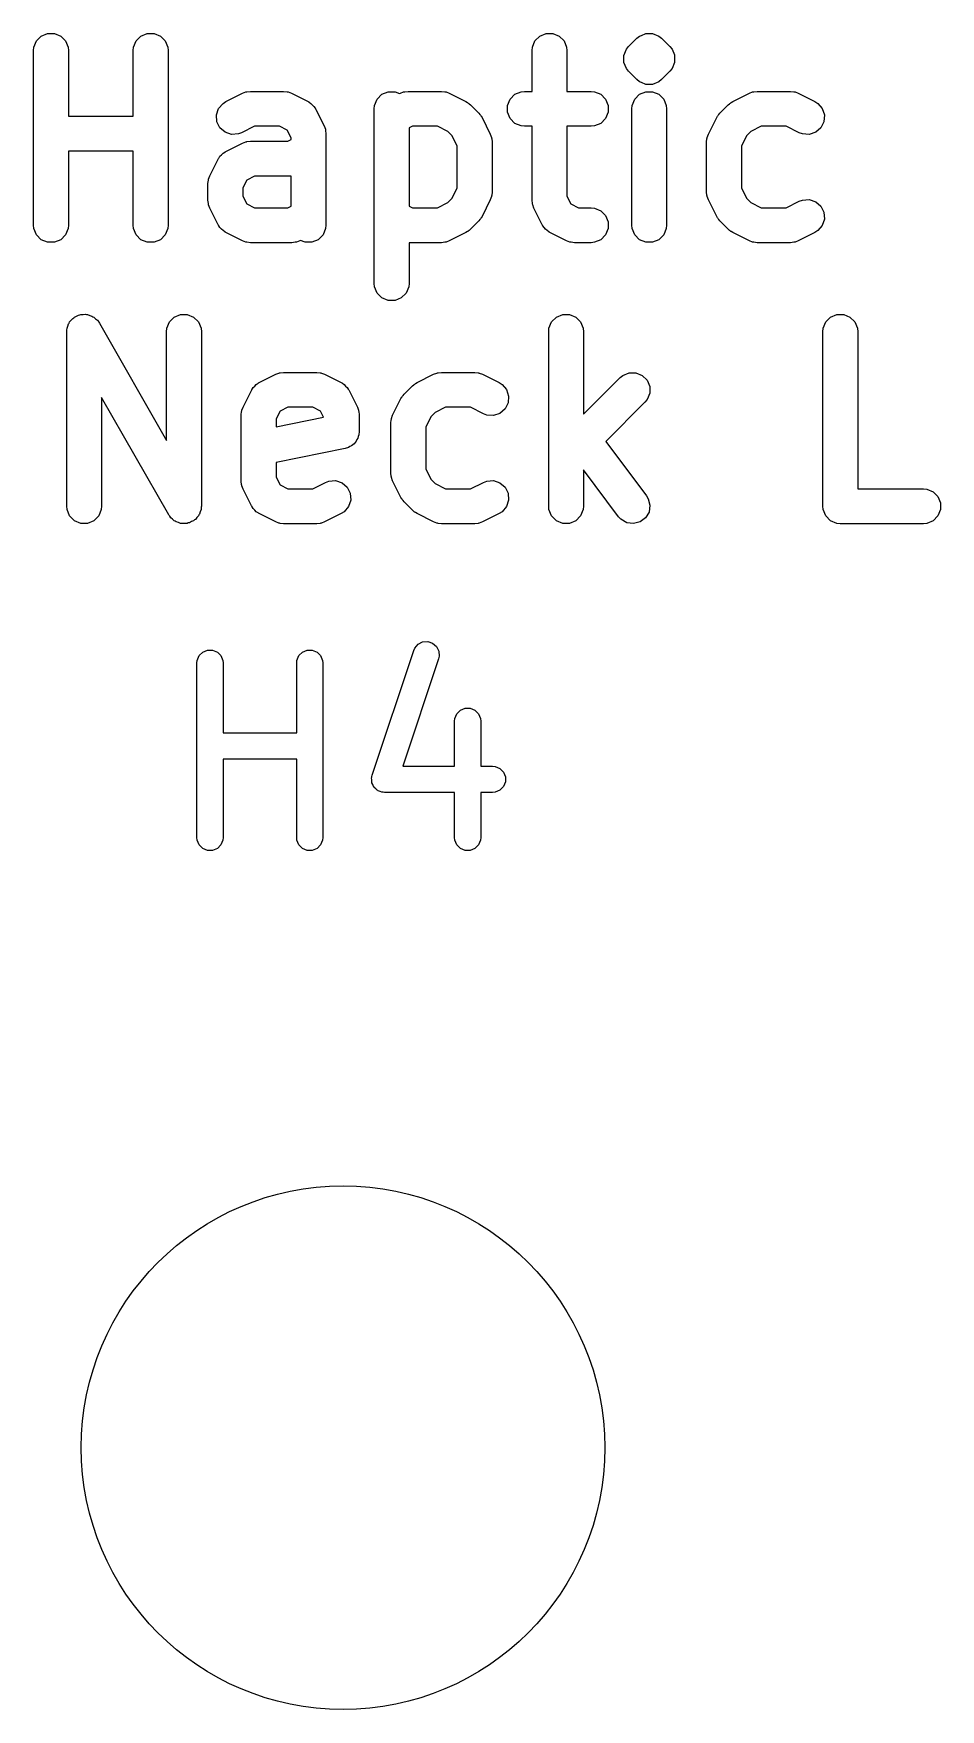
# Model space of a CAD drawing. Extents: x 2.05 to 8.87, y -5.84 to -2.88.
# Drawn here: x 2.8042 to 3.0088, y -3.378 to -3 of the extents above; entities that cross this region are included whole.
import ezdxf

# ---------------------------------------------------------------- set-up
doc = ezdxf.new("R2010")
doc.units = 0
doc.header["$MEASUREMENT"] = 0
doc.layers.add('BLACK', color=7, linetype='CONTINUOUS')

msp = doc.modelspace()

# ---------------------------------------------------------------- linework, layer by layer
at = {"layer": 'BLACK', "linetype": 'CONTINUOUS'}
for p, q in [((2.80484, -3.00164), (2.80593, -3.00056)), ((2.80593, -3.00056), (2.80735, -2.99997)), ((2.80735, -2.99997), (2.80889, -2.99997)), ((2.80889, -2.99997), (2.81031, -3.00056)), ((2.81031, -3.00056), (2.81139, -3.00164)), ((2.82734, -3.00164), (2.82843, -3.00056)), ((2.82843, -3.00056), (2.82985, -2.99997)), ((2.82985, -2.99997), (2.83138, -2.99997)), ((2.83138, -2.99997), (2.8328, -3.00056)), ((2.8328, -3.00056), (2.83389, -3.00164)), ((2.91733, -3.00164), (2.91842, -3.00056)), ((2.91842, -3.00056), (2.91984, -2.99997)), ((2.91984, -2.99997), (2.92137, -2.99997)), ((2.92137, -2.99997), (2.92279, -3.00056)), ((2.92279, -3.00056), (2.92388, -3.00164)), ((2.93844, -3.00292), (2.94032, -3.00104)), ((2.94032, -3.00104), (2.94091, -3.00056)), ((2.94091, -3.00056), (2.94133, -3.00038)), ((2.94133, -3.00038), (2.94233, -2.99997)), ((2.94233, -2.99997), (2.94387, -2.99997)), ((2.94387, -2.99997), (2.94529, -3.00056)), ((2.94529, -3.00056), (2.94588, -3.00104)), ((2.94588, -3.00104), (2.94776, -3.00292)), ((2.80418, -3.00383), (2.80426, -3.00306)), ((2.80418, -3.0432), (2.80418, -3.00383)), ((2.80426, -3.00306), (2.80484, -3.00164)), ((2.81139, -3.00164), (2.81198, -3.00306)), ((2.81198, -3.00306), (2.81205, -3.00383)), ((2.81205, -3.00383), (2.81205, -3.01864)), ((2.82668, -3.00383), (2.82675, -3.00306)), ((2.82668, -3.01864), (2.82668, -3.00383)), ((2.82675, -3.00306), (2.82734, -3.00164)), ((2.83389, -3.00164), (2.83448, -3.00306)), ((2.83448, -3.00306), (2.83455, -3.00383)), ((2.83455, -3.00383), (2.83455, -3.0432)), ((2.91667, -3.00383), (2.91674, -3.00306)), ((2.91667, -3.01301), (2.91667, -3.00383)), ((2.91674, -3.00306), (2.91733, -3.00164)), ((2.92388, -3.00164), (2.92447, -3.00306)), ((2.92447, -3.00306), (2.92454, -3.00383)), ((2.92454, -3.00383), (2.92454, -3.01301)), ((2.93736, -3.00494), (2.93795, -3.00352)), ((2.93736, -3.00647), (2.93736, -3.00494)), ((2.93795, -3.00352), (2.93844, -3.00292)), ((2.93795, -3.00352), (2.93795, -3.00352)), ((2.94776, -3.00292), (2.94825, -3.00352)), ((2.94825, -3.00352), (2.94878, -3.00479)), ((2.94878, -3.00479), (2.94884, -3.00494)), ((2.94884, -3.00494), (2.94884, -3.00647)), ((2.93795, -3.00789), (2.93736, -3.00647)), ((2.93844, -3.00849), (2.93795, -3.00789)), ((2.94032, -3.01036), (2.93844, -3.00849)), ((2.94776, -3.00849), (2.94588, -3.01036)), ((2.94825, -3.00789), (2.94776, -3.00849)), ((2.94884, -3.00647), (2.94825, -3.00789)), ((2.94091, -3.01085), (2.94032, -3.01036)), ((2.94133, -3.01102), (2.94091, -3.01085)), ((2.94233, -3.01144), (2.94133, -3.01102)), ((2.94387, -3.01144), (2.94233, -3.01144)), ((2.94529, -3.01085), (2.94387, -3.01144)), ((2.94588, -3.01036), (2.94529, -3.01085)), ((2.84594, -3.01688), (2.84695, -3.01572)), ((2.84695, -3.01572), (2.8476, -3.01531)), ((2.8476, -3.01531), (2.85135, -3.01343)), ((2.85135, -3.01343), (2.85207, -3.01315)), ((2.85207, -3.01315), (2.85221, -3.01314)), ((2.85221, -3.01314), (2.85234, -3.01309)), ((2.85234, -3.01309), (2.85311, -3.01301)), ((2.85311, -3.01301), (2.86061, -3.01301)), ((2.86061, -3.01301), (2.86138, -3.01309)), ((2.86138, -3.01309), (2.86151, -3.01314)), ((2.86151, -3.01314), (2.86165, -3.01315)), ((2.86165, -3.01315), (2.86237, -3.01343)), ((2.86237, -3.01343), (2.86612, -3.01531)), ((2.86612, -3.01531), (2.86625, -3.01539)), ((2.86625, -3.01539), (2.86631, -3.01541)), ((2.86631, -3.01541), (2.86639, -3.01547)), ((2.86639, -3.01547), (2.86677, -3.01572)), ((2.86677, -3.01572), (2.8671, -3.01609)), ((2.8671, -3.01609), (2.86747, -3.01641)), ((2.88105, -3.01695), (2.88112, -3.01618)), ((2.88112, -3.01618), (2.88171, -3.01476)), ((2.88171, -3.01476), (2.8828, -3.01368)), ((2.8828, -3.01368), (2.88422, -3.01309)), ((2.88422, -3.01309), (2.88575, -3.01309)), ((2.88575, -3.01309), (2.88679, -3.01352)), ((2.88679, -3.01352), (2.88697, -3.01343)), ((2.88697, -3.01343), (2.88769, -3.01315)), ((2.88769, -3.01315), (2.88783, -3.01314)), ((2.88783, -3.01314), (2.88796, -3.01309)), ((2.88796, -3.01309), (2.88873, -3.01301)), ((2.88873, -3.01301), (2.89623, -3.01301)), ((2.89623, -3.01301), (2.897, -3.01309)), ((2.897, -3.01309), (2.89713, -3.01314)), ((2.89713, -3.01314), (2.89727, -3.01315)), ((2.89727, -3.01315), (2.89799, -3.01343)), ((2.89799, -3.01343), (2.90174, -3.01531)), ((2.90174, -3.01531), (2.90207, -3.01551)), ((2.90207, -3.01551), (2.90217, -3.01555)), ((2.90217, -3.01555), (2.90228, -3.01564)), ((2.90228, -3.01564), (2.9024, -3.01572)), ((2.9024, -3.01572), (2.90246, -3.01579)), ((2.90246, -3.01579), (2.90277, -3.01604)), ((2.90277, -3.01604), (2.90464, -3.01792)), ((2.91112, -3.01618), (2.91171, -3.01476)), ((2.91112, -3.01772), (2.91112, -3.01618)), ((2.91171, -3.01476), (2.91279, -3.01368)), ((2.91279, -3.01368), (2.91421, -3.01309)), ((2.91421, -3.01309), (2.91498, -3.01301)), ((2.91498, -3.01301), (2.91667, -3.01301)), ((2.92454, -3.01301), (2.92998, -3.01301)), ((2.92998, -3.01301), (2.93075, -3.01309)), ((2.93075, -3.01309), (2.93216, -3.01368)), ((2.93216, -3.01368), (2.93325, -3.01476)), ((2.93325, -3.01476), (2.93384, -3.01618)), ((2.93384, -3.01618), (2.93384, -3.01772)), ((2.93916, -3.01695), (2.93924, -3.01618)), ((2.93924, -3.01618), (2.93983, -3.01476)), ((2.93983, -3.01476), (2.94091, -3.01368)), ((2.94091, -3.01368), (2.94233, -3.01309)), ((2.94233, -3.01309), (2.94387, -3.01309)), ((2.94387, -3.01309), (2.94529, -3.01368)), ((2.94529, -3.01368), (2.94637, -3.01476)), ((2.94637, -3.01476), (2.94696, -3.01618)), ((2.94696, -3.01618), (2.94704, -3.01695)), ((2.95906, -3.01792), (2.96094, -3.01604)), ((2.96094, -3.01604), (2.96124, -3.0158)), ((2.96124, -3.0158), (2.96131, -3.01572)), ((2.96131, -3.01572), (2.96143, -3.01564)), ((2.96143, -3.01564), (2.96154, -3.01555)), ((2.96154, -3.01555), (2.96163, -3.01551)), ((2.96163, -3.01551), (2.96196, -3.01531)), ((2.96196, -3.01531), (2.96571, -3.01343)), ((2.96571, -3.01343), (2.96643, -3.01315)), ((2.96643, -3.01315), (2.96657, -3.01314)), ((2.96657, -3.01314), (2.9667, -3.01309)), ((2.9667, -3.01309), (2.96747, -3.01301)), ((2.96747, -3.01301), (2.97497, -3.01301)), ((2.97497, -3.01301), (2.97574, -3.01309)), ((2.97574, -3.01309), (2.97587, -3.01314)), ((2.97587, -3.01314), (2.97601, -3.01315)), ((2.97601, -3.01315), (2.97673, -3.01343)), ((2.97673, -3.01343), (2.98048, -3.01531)), ((2.98048, -3.01531), (2.98114, -3.01572)), ((2.98114, -3.01572), (2.98214, -3.01688)), ((2.81205, -3.01864), (2.82668, -3.01864)), ((2.84546, -3.01833), (2.84594, -3.01688)), ((2.84557, -3.01987), (2.84546, -3.01833)), ((2.84625, -3.02124), (2.84557, -3.01987)), ((2.86747, -3.01641), (2.86772, -3.0168)), ((2.86772, -3.0168), (2.86778, -3.01688)), ((2.86778, -3.01688), (2.8678, -3.01694)), ((2.8678, -3.01694), (2.86788, -3.01707)), ((2.86788, -3.01707), (2.86976, -3.02082)), ((2.88105, -3.05632), (2.88105, -3.01695)), ((2.90464, -3.01792), (2.90489, -3.01822)), ((2.90489, -3.01822), (2.90497, -3.01829)), ((2.90497, -3.01829), (2.90504, -3.01841)), ((2.90504, -3.01841), (2.90513, -3.01851)), ((2.90513, -3.01851), (2.90517, -3.01861)), ((2.90517, -3.01861), (2.90538, -3.01894)), ((2.90538, -3.01894), (2.90725, -3.02269)), ((2.91171, -3.01914), (2.91112, -3.01772)), ((2.91279, -3.02023), (2.91171, -3.01914)), ((2.93325, -3.01914), (2.93216, -3.02023)), ((2.93384, -3.01772), (2.93325, -3.01914)), ((2.93916, -3.0432), (2.93916, -3.01695)), ((2.94704, -3.01695), (2.94704, -3.0432)), ((2.95645, -3.02269), (2.95833, -3.01894)), ((2.95833, -3.01894), (2.95854, -3.01861)), ((2.95854, -3.01861), (2.95857, -3.01851)), ((2.95857, -3.01851), (2.95866, -3.01841)), ((2.95866, -3.01841), (2.95874, -3.01829)), ((2.95874, -3.01829), (2.95882, -3.01822)), ((2.95882, -3.01822), (2.95906, -3.01792)), ((2.98252, -3.01987), (2.98183, -3.02124)), ((2.98214, -3.01688), (2.98263, -3.01833)), ((2.98263, -3.01833), (2.98252, -3.01987)), ((2.84741, -3.02225), (2.84625, -3.02124)), ((2.84887, -3.02273), (2.84741, -3.02225)), ((2.8504, -3.02262), (2.84887, -3.02273)), ((2.85112, -3.02235), (2.8504, -3.02262)), ((2.85404, -3.02089), (2.85112, -3.02235)), ((2.85968, -3.02089), (2.85404, -3.02089)), ((2.86143, -3.02176), (2.85968, -3.02089)), ((2.8623, -3.02351), (2.86143, -3.02176)), ((2.8623, -3.02389), (2.8623, -3.02351)), ((2.86976, -3.02082), (2.87003, -3.02154)), ((2.87003, -3.02154), (2.87004, -3.02168)), ((2.87004, -3.02168), (2.8701, -3.02181)), ((2.8701, -3.02181), (2.87017, -3.02258)), ((2.87017, -3.02258), (2.87017, -3.0432)), ((2.88966, -3.02089), (2.88892, -3.02126)), ((2.88892, -3.02126), (2.88892, -3.03889)), ((2.8953, -3.02089), (2.88966, -3.02089)), ((2.89765, -3.02206), (2.8953, -3.02089)), ((2.89862, -3.02303), (2.89765, -3.02206)), ((2.89979, -3.02538), (2.89862, -3.02303)), ((2.90725, -3.02269), (2.90753, -3.02341)), ((2.90753, -3.02341), (2.90754, -3.02355)), ((2.90754, -3.02355), (2.90759, -3.02368)), ((2.90759, -3.02368), (2.90767, -3.02445)), ((2.91421, -3.02081), (2.91279, -3.02023)), ((2.91498, -3.02089), (2.91421, -3.02081)), ((2.91667, -3.02089), (2.91498, -3.02089)), ((2.91667, -3.03757), (2.91667, -3.02089)), ((2.92998, -3.02089), (2.92454, -3.02089)), ((2.92454, -3.02089), (2.92454, -3.03664)), ((2.93075, -3.02081), (2.92998, -3.02089)), ((2.93216, -3.02023), (2.93075, -3.02081)), ((2.95604, -3.02445), (2.95611, -3.02368)), ((2.95611, -3.02368), (2.95617, -3.02355)), ((2.95617, -3.02355), (2.95618, -3.02341)), ((2.95618, -3.02341), (2.95645, -3.02269)), ((2.96508, -3.02303), (2.96391, -3.02538)), ((2.96606, -3.02206), (2.96508, -3.02303)), ((2.9684, -3.02089), (2.96606, -3.02206)), ((2.97404, -3.02089), (2.9684, -3.02089)), ((2.97696, -3.02235), (2.97404, -3.02089)), ((2.97768, -3.02262), (2.97696, -3.02235)), ((2.97921, -3.02273), (2.97768, -3.02262)), ((2.98067, -3.02225), (2.97921, -3.02273)), ((2.98183, -3.02124), (2.98067, -3.02225)), ((2.82668, -3.02651), (2.81205, -3.02651)), ((2.81205, -3.02651), (2.81205, -3.0432)), ((2.82668, -3.0432), (2.82668, -3.02651)), ((2.84601, -3.02805), (2.84625, -3.02766)), ((2.84625, -3.02766), (2.84663, -3.02734)), ((2.84663, -3.02734), (2.84695, -3.02697)), ((2.84695, -3.02697), (2.84734, -3.02672)), ((2.84734, -3.02672), (2.84741, -3.02665)), ((2.84741, -3.02665), (2.84747, -3.02663)), ((2.84747, -3.02663), (2.8476, -3.02655)), ((2.8476, -3.02655), (2.85135, -3.02468)), ((2.85135, -3.02468), (2.85207, -3.0244)), ((2.85207, -3.0244), (2.85221, -3.02439)), ((2.85221, -3.02439), (2.85234, -3.02434)), ((2.85234, -3.02434), (2.85311, -3.02426)), ((2.85311, -3.02426), (2.86156, -3.02426)), ((2.86156, -3.02426), (2.8623, -3.02389)), ((2.89979, -3.03477), (2.89979, -3.02538)), ((2.90767, -3.02445), (2.90767, -3.0357)), ((2.95604, -3.0357), (2.95604, -3.02445)), ((2.96391, -3.02538), (2.96391, -3.03477)), ((2.84397, -3.03206), (2.84584, -3.02831)), ((2.84584, -3.02831), (2.84592, -3.02819)), ((2.84592, -3.02819), (2.84594, -3.02813)), ((2.84594, -3.02813), (2.84601, -3.02805)), ((2.84355, -3.03382), (2.84363, -3.03306)), ((2.84355, -3.03757), (2.84355, -3.03382)), ((2.84363, -3.03306), (2.84368, -3.03293)), ((2.84368, -3.03293), (2.84369, -3.03278)), ((2.84369, -3.03278), (2.84397, -3.03206)), ((2.8523, -3.03301), (2.85142, -3.03475)), ((2.85142, -3.03475), (2.85142, -3.03664)), ((2.85404, -3.03214), (2.8523, -3.03301)), ((2.8623, -3.03214), (2.85404, -3.03214)), ((2.8623, -3.03889), (2.8623, -3.03214)), ((2.89862, -3.03712), (2.89979, -3.03477)), ((2.96391, -3.03477), (2.96508, -3.03712)), ((2.84363, -3.03834), (2.84355, -3.03757)), ((2.84368, -3.03847), (2.84363, -3.03834)), ((2.84369, -3.03861), (2.84368, -3.03847)), ((2.84397, -3.03934), (2.84369, -3.03861)), ((2.85142, -3.03664), (2.8523, -3.03839)), ((2.8523, -3.03839), (2.85404, -3.03926)), ((2.86156, -3.03926), (2.8623, -3.03889)), ((2.88892, -3.03889), (2.88966, -3.03926)), ((2.8953, -3.03926), (2.89765, -3.03809)), ((2.89765, -3.03809), (2.89862, -3.03712)), ((2.90725, -3.03746), (2.90538, -3.04121)), ((2.90753, -3.03674), (2.90725, -3.03746)), ((2.90754, -3.0366), (2.90753, -3.03674)), ((2.90759, -3.03647), (2.90754, -3.0366)), ((2.90767, -3.0357), (2.90759, -3.03647)), ((2.91674, -3.03834), (2.91667, -3.03757)), ((2.9168, -3.03847), (2.91674, -3.03834)), ((2.91681, -3.03861), (2.9168, -3.03847)), ((2.91708, -3.03934), (2.91681, -3.03861)), ((2.92454, -3.03664), (2.92541, -3.03839)), ((2.92541, -3.03839), (2.92716, -3.03926)), ((2.95611, -3.03647), (2.95604, -3.0357)), ((2.95617, -3.0366), (2.95611, -3.03647)), ((2.95618, -3.03674), (2.95617, -3.0366)), ((2.95645, -3.03746), (2.95618, -3.03674)), ((2.95833, -3.04121), (2.95645, -3.03746)), ((2.96508, -3.03712), (2.96606, -3.03809)), ((2.96606, -3.03809), (2.9684, -3.03926)), ((2.97404, -3.03926), (2.97696, -3.0378)), ((2.97696, -3.0378), (2.97768, -3.03753)), ((2.97768, -3.03753), (2.97921, -3.03742)), ((2.97921, -3.03742), (2.98067, -3.0379)), ((2.98067, -3.0379), (2.98183, -3.03891)), ((2.98183, -3.03891), (2.98252, -3.04028)), ((2.84584, -3.04308), (2.84397, -3.03934)), ((2.85404, -3.03926), (2.86156, -3.03926)), ((2.88966, -3.03926), (2.8953, -3.03926)), ((2.90464, -3.04223), (2.90277, -3.04411)), ((2.90489, -3.04193), (2.90464, -3.04223)), ((2.90497, -3.04186), (2.90489, -3.04193)), ((2.90504, -3.04174), (2.90497, -3.04186)), ((2.90513, -3.04164), (2.90504, -3.04174)), ((2.90517, -3.04154), (2.90513, -3.04164)), ((2.90538, -3.04121), (2.90517, -3.04154)), ((2.91896, -3.04308), (2.91708, -3.03934)), ((2.92716, -3.03926), (2.92998, -3.03926)), ((2.92998, -3.03926), (2.93075, -3.03934)), ((2.93075, -3.03934), (2.93216, -3.03993)), ((2.93216, -3.03993), (2.93325, -3.04101)), ((2.93325, -3.04101), (2.93384, -3.04243)), ((2.93384, -3.04243), (2.93384, -3.04397)), ((2.95854, -3.04154), (2.95833, -3.04121)), ((2.95857, -3.04164), (2.95854, -3.04154)), ((2.95866, -3.04174), (2.95857, -3.04164)), ((2.95874, -3.04186), (2.95866, -3.04174)), ((2.95882, -3.04193), (2.95874, -3.04186)), ((2.95906, -3.04223), (2.95882, -3.04193)), ((2.96094, -3.04411), (2.95906, -3.04223)), ((2.9684, -3.03926), (2.97404, -3.03926)), ((2.98263, -3.04182), (2.98214, -3.04327)), ((2.98252, -3.04028), (2.98263, -3.04182)), ((2.80426, -3.04397), (2.80418, -3.0432)), ((2.80484, -3.04539), (2.80426, -3.04397)), ((2.80593, -3.04647), (2.80484, -3.04539)), ((2.80735, -3.04706), (2.80593, -3.04647)), ((2.81031, -3.04647), (2.80889, -3.04706)), ((2.81139, -3.04539), (2.81031, -3.04647)), ((2.81198, -3.04397), (2.81139, -3.04539)), ((2.81205, -3.0432), (2.81198, -3.04397)), ((2.82675, -3.04397), (2.82668, -3.0432)), ((2.82734, -3.04539), (2.82675, -3.04397)), ((2.82843, -3.04647), (2.82734, -3.04539)), ((2.82985, -3.04706), (2.82843, -3.04647)), ((2.8328, -3.04647), (2.83138, -3.04706)), ((2.83389, -3.04539), (2.8328, -3.04647)), ((2.83448, -3.04397), (2.83389, -3.04539)), ((2.83455, -3.0432), (2.83448, -3.04397)), ((2.84592, -3.04321), (2.84584, -3.04308)), ((2.84594, -3.04327), (2.84592, -3.04321)), ((2.84601, -3.04335), (2.84594, -3.04327)), ((2.84625, -3.04374), (2.84601, -3.04335)), ((2.84663, -3.04406), (2.84625, -3.04374)), ((2.84695, -3.04443), (2.84663, -3.04406)), ((2.84734, -3.04468), (2.84695, -3.04443)), ((2.84741, -3.04474), (2.84734, -3.04468)), ((2.84747, -3.04476), (2.84741, -3.04474)), ((2.8476, -3.04485), (2.84747, -3.04476)), ((2.85135, -3.04672), (2.8476, -3.04485)), ((2.86842, -3.04647), (2.867, -3.04706)), ((2.86951, -3.04539), (2.86842, -3.04647)), ((2.8701, -3.04397), (2.86951, -3.04539)), ((2.87017, -3.0432), (2.8701, -3.04397)), ((2.90174, -3.04485), (2.89799, -3.04672)), ((2.90207, -3.04464), (2.90174, -3.04485)), ((2.90217, -3.0446), (2.90207, -3.04464)), ((2.90228, -3.04451), (2.90217, -3.0446)), ((2.9024, -3.04443), (2.90228, -3.04451)), ((2.90246, -3.04436), (2.9024, -3.04443)), ((2.90277, -3.04411), (2.90246, -3.04436)), ((2.91904, -3.04321), (2.91896, -3.04308)), ((2.91906, -3.04327), (2.91904, -3.04321)), ((2.91912, -3.04335), (2.91906, -3.04327)), ((2.91937, -3.04374), (2.91912, -3.04335)), ((2.91974, -3.04406), (2.91937, -3.04374)), ((2.92006, -3.04443), (2.91974, -3.04406)), ((2.92045, -3.04468), (2.92006, -3.04443)), ((2.92053, -3.04474), (2.92045, -3.04468)), ((2.92059, -3.04476), (2.92053, -3.04474)), ((2.92072, -3.04485), (2.92059, -3.04476)), ((2.92447, -3.04672), (2.92072, -3.04485)), ((2.93216, -3.04647), (2.93075, -3.04706)), ((2.93325, -3.04539), (2.93216, -3.04647)), ((2.93384, -3.04397), (2.93325, -3.04539)), ((2.93924, -3.04397), (2.93916, -3.0432)), ((2.93983, -3.04539), (2.93924, -3.04397)), ((2.94091, -3.04647), (2.93983, -3.04539)), ((2.94233, -3.04706), (2.94091, -3.04647)), ((2.94529, -3.04647), (2.94387, -3.04706)), ((2.94637, -3.04539), (2.94529, -3.04647)), ((2.94696, -3.04397), (2.94637, -3.04539)), ((2.94704, -3.0432), (2.94696, -3.04397)), ((2.96124, -3.04436), (2.96094, -3.04411)), ((2.96131, -3.04443), (2.96124, -3.04436)), ((2.96143, -3.04451), (2.96131, -3.04443)), ((2.96154, -3.0446), (2.96143, -3.04451)), ((2.96163, -3.04464), (2.96154, -3.0446)), ((2.96196, -3.04485), (2.96163, -3.04464)), ((2.96571, -3.04672), (2.96196, -3.04485)), ((2.98048, -3.04485), (2.97673, -3.04672)), ((2.98114, -3.04443), (2.98048, -3.04485)), ((2.98214, -3.04327), (2.98114, -3.04443)), ((2.80889, -3.04706), (2.80735, -3.04706)), ((2.83138, -3.04706), (2.82985, -3.04706)), ((2.85207, -3.047), (2.85135, -3.04672)), ((2.85221, -3.04701), (2.85207, -3.047)), ((2.85234, -3.04706), (2.85221, -3.04701)), ((2.85311, -3.04714), (2.85234, -3.04706)), ((2.86249, -3.04714), (2.85311, -3.04714)), ((2.86325, -3.04706), (2.86249, -3.04714)), ((2.86338, -3.04701), (2.86325, -3.04706)), ((2.86353, -3.047), (2.86338, -3.04701)), ((2.86425, -3.04672), (2.86353, -3.047)), ((2.86443, -3.04663), (2.86425, -3.04672)), ((2.86547, -3.04706), (2.86443, -3.04663)), ((2.867, -3.04706), (2.86547, -3.04706)), ((2.89623, -3.04714), (2.88892, -3.04714)), ((2.88892, -3.04714), (2.88892, -3.05632)), ((2.897, -3.04706), (2.89623, -3.04714)), ((2.89713, -3.04701), (2.897, -3.04706)), ((2.89727, -3.047), (2.89713, -3.04701)), ((2.89799, -3.04672), (2.89727, -3.047)), ((2.92519, -3.047), (2.92447, -3.04672)), ((2.92533, -3.04701), (2.92519, -3.047)), ((2.92546, -3.04706), (2.92533, -3.04701)), ((2.92623, -3.04714), (2.92546, -3.04706)), ((2.92998, -3.04714), (2.92623, -3.04714)), ((2.93075, -3.04706), (2.92998, -3.04714)), ((2.94387, -3.04706), (2.94233, -3.04706)), ((2.96643, -3.047), (2.96571, -3.04672)), ((2.96657, -3.04701), (2.96643, -3.047)), ((2.9667, -3.04706), (2.96657, -3.04701)), ((2.96747, -3.04714), (2.9667, -3.04706)), ((2.97497, -3.04714), (2.96747, -3.04714)), ((2.97574, -3.04706), (2.97497, -3.04714)), ((2.97587, -3.04701), (2.97574, -3.04706)), ((2.97601, -3.047), (2.97587, -3.04701)), ((2.97673, -3.04672), (2.97601, -3.047)), ((2.88112, -3.05709), (2.88105, -3.05632)), ((2.88171, -3.05851), (2.88112, -3.05709)), ((2.88884, -3.05709), (2.88826, -3.05851)), ((2.88892, -3.05632), (2.88884, -3.05709)), ((2.8828, -3.0596), (2.88171, -3.05851)), ((2.88422, -3.06018), (2.8828, -3.0596)), ((2.88575, -3.06018), (2.88422, -3.06018)), ((2.88717, -3.0596), (2.88575, -3.06018)), ((2.88826, -3.05851), (2.88717, -3.0596)), ((2.81196, -3.06596), (2.81209, -3.06546)), ((2.81209, -3.06546), (2.81225, -3.06526)), ((2.81225, -3.06526), (2.81234, -3.06502)), ((2.81234, -3.06502), (2.81271, -3.06465)), ((2.81271, -3.06465), (2.81303, -3.06424)), ((2.81303, -3.06424), (2.81325, -3.06412)), ((2.81325, -3.06412), (2.81343, -3.06394)), ((2.81343, -3.06394), (2.81391, -3.06374)), ((2.81391, -3.06374), (2.81437, -3.06348)), ((2.81437, -3.06348), (2.81462, -3.06345)), ((2.81462, -3.06345), (2.81485, -3.06335)), ((2.81485, -3.06335), (2.81537, -3.06335)), ((2.81537, -3.06335), (2.81589, -3.06328)), ((2.81589, -3.06328), (2.81613, -3.06335)), ((2.81613, -3.06335), (2.81638, -3.06335)), ((2.81638, -3.06335), (2.81687, -3.06355)), ((2.81687, -3.06355), (2.81737, -3.06369)), ((2.81737, -3.06369), (2.81757, -3.06384)), ((2.81757, -3.06384), (2.8178, -3.06394)), ((2.8178, -3.06394), (2.81817, -3.06431)), ((2.81817, -3.06431), (2.81859, -3.06463)), ((2.81859, -3.06463), (2.81882, -3.06495)), ((2.81882, -3.06495), (2.81889, -3.06502)), ((2.81889, -3.06502), (2.81892, -3.0651)), ((2.81892, -3.0651), (2.81904, -3.06526)), ((2.81904, -3.06526), (2.83418, -3.09176)), ((2.83425, -3.06644), (2.83484, -3.06502)), ((2.83484, -3.06502), (2.83593, -3.06394)), ((2.83593, -3.06394), (2.83735, -3.06335)), ((2.83735, -3.06335), (2.83888, -3.06335)), ((2.83888, -3.06335), (2.8403, -3.06394)), ((2.8403, -3.06394), (2.84139, -3.06502)), ((2.84139, -3.06502), (2.84198, -3.06644)), ((2.92049, -3.06644), (2.92108, -3.06502)), ((2.92108, -3.06502), (2.92217, -3.06394)), ((2.92217, -3.06394), (2.92359, -3.06335)), ((2.92359, -3.06335), (2.92512, -3.06335)), ((2.92512, -3.06335), (2.92654, -3.06394)), ((2.92654, -3.06394), (2.92763, -3.06502)), ((2.92763, -3.06502), (2.92821, -3.06644)), ((2.98236, -3.06644), (2.98295, -3.06502)), ((2.98295, -3.06502), (2.98403, -3.06394)), ((2.98403, -3.06394), (2.98545, -3.06335)), ((2.98545, -3.06335), (2.98699, -3.06335)), ((2.98699, -3.06335), (2.98841, -3.06394)), ((2.98841, -3.06394), (2.98949, -3.06502)), ((2.98949, -3.06502), (2.99008, -3.06644)), ((2.81168, -3.06721), (2.8117, -3.06701)), ((2.81168, -3.10658), (2.81168, -3.06721)), ((2.81169, -3.06694), (2.81172, -3.06684)), ((2.8117, -3.06701), (2.81169, -3.06694)), ((2.81172, -3.06684), (2.81176, -3.06644)), ((2.81176, -3.06644), (2.81196, -3.06596)), ((2.83418, -3.06721), (2.83425, -3.06644)), ((2.83418, -3.09176), (2.83418, -3.06721)), ((2.84198, -3.06644), (2.84205, -3.06721)), ((2.84205, -3.06721), (2.84205, -3.10658)), ((2.92042, -3.06721), (2.92049, -3.06644)), ((2.92042, -3.10658), (2.92042, -3.06721)), ((2.92821, -3.06644), (2.92829, -3.06721)), ((2.92829, -3.06721), (2.92829, -3.08583)), ((2.98228, -3.06721), (2.98236, -3.06644)), ((2.98228, -3.10658), (2.98228, -3.06721)), ((2.99008, -3.06644), (2.99016, -3.06721)), ((2.99016, -3.06721), (2.99016, -3.10265)), ((2.85885, -3.07681), (2.85957, -3.07654)), ((2.85957, -3.07654), (2.85971, -3.07653)), ((2.85971, -3.07653), (2.85984, -3.07647)), ((2.85984, -3.07647), (2.86061, -3.0764)), ((2.86061, -3.0764), (2.86811, -3.0764)), ((2.86811, -3.0764), (2.86888, -3.07647)), ((2.86888, -3.07647), (2.86901, -3.07653)), ((2.86901, -3.07653), (2.86915, -3.07654)), ((2.86915, -3.07654), (2.86987, -3.07681)), ((2.89447, -3.07681), (2.89519, -3.07654)), ((2.89519, -3.07654), (2.89533, -3.07653)), ((2.89533, -3.07653), (2.89546, -3.07647)), ((2.89546, -3.07647), (2.89623, -3.0764)), ((2.89623, -3.0764), (2.90373, -3.0764)), ((2.90373, -3.0764), (2.9045, -3.07647)), ((2.9045, -3.07647), (2.90463, -3.07653)), ((2.90463, -3.07653), (2.90477, -3.07654)), ((2.90477, -3.07654), (2.90549, -3.07681)), ((2.93716, -3.07706), (2.93858, -3.07647)), ((2.93858, -3.07647), (2.94012, -3.07647)), ((2.94012, -3.07647), (2.94154, -3.07706)), ((2.85147, -3.0842), (2.85334, -3.08045)), ((2.85334, -3.08045), (2.85342, -3.08032)), ((2.85342, -3.08032), (2.85344, -3.08026)), ((2.85344, -3.08026), (2.85351, -3.08019)), ((2.85351, -3.08019), (2.85375, -3.0798)), ((2.85375, -3.0798), (2.85412, -3.07947)), ((2.85412, -3.07947), (2.85445, -3.0791)), ((2.85445, -3.0791), (2.85484, -3.07886)), ((2.85484, -3.07886), (2.85491, -3.07879)), ((2.85491, -3.07879), (2.85497, -3.07877)), ((2.85497, -3.07877), (2.8551, -3.07869)), ((2.8551, -3.07869), (2.85885, -3.07681)), ((2.86987, -3.07681), (2.87362, -3.07869)), ((2.87362, -3.07869), (2.87375, -3.07877)), ((2.87375, -3.07877), (2.87381, -3.07879)), ((2.87381, -3.07879), (2.87388, -3.07886)), ((2.87388, -3.07886), (2.87427, -3.0791)), ((2.87427, -3.0791), (2.8746, -3.07947)), ((2.8746, -3.07947), (2.87497, -3.0798)), ((2.87497, -3.0798), (2.87521, -3.08019)), ((2.87521, -3.08019), (2.87528, -3.08026)), ((2.87528, -3.08026), (2.8753, -3.08032)), ((2.8753, -3.08032), (2.87538, -3.08045)), ((2.87538, -3.08045), (2.87726, -3.0842)), ((2.88782, -3.0813), (2.8897, -3.07943)), ((2.8897, -3.07943), (2.89, -3.07918)), ((2.89, -3.07918), (2.89007, -3.0791)), ((2.89007, -3.0791), (2.89019, -3.07903)), ((2.89019, -3.07903), (2.89029, -3.07894)), ((2.89029, -3.07894), (2.89039, -3.0789)), ((2.89039, -3.0789), (2.89072, -3.07869)), ((2.89072, -3.07869), (2.89447, -3.07681)), ((2.90549, -3.07681), (2.90924, -3.07869)), ((2.90924, -3.07869), (2.90989, -3.0791)), ((2.90989, -3.0791), (2.9109, -3.08026)), ((2.9109, -3.08026), (2.91139, -3.08172)), ((2.92829, -3.08583), (2.93657, -3.07755)), ((2.93657, -3.07755), (2.93716, -3.07706)), ((2.94154, -3.07706), (2.94262, -3.07815)), ((2.94262, -3.07815), (2.94321, -3.07957)), ((2.94321, -3.07957), (2.94321, -3.0811)), ((2.8347, -3.10854), (2.81955, -3.08204)), ((2.81955, -3.08204), (2.81955, -3.10658)), ((2.85119, -3.08492), (2.85147, -3.0842)), ((2.86154, -3.08427), (2.8598, -3.08514)), ((2.86718, -3.08427), (2.86154, -3.08427)), ((2.86893, -3.08514), (2.86718, -3.08427)), ((2.87726, -3.0842), (2.87753, -3.08492)), ((2.88521, -3.08607), (2.88709, -3.08232)), ((2.88709, -3.08232), (2.88729, -3.08199)), ((2.88729, -3.08199), (2.88733, -3.0819)), ((2.88733, -3.0819), (2.88742, -3.08179)), ((2.88742, -3.08179), (2.8875, -3.08167)), ((2.8875, -3.08167), (2.88758, -3.0816)), ((2.88758, -3.0816), (2.88782, -3.0813)), ((2.89716, -3.08427), (2.89481, -3.08545)), ((2.9028, -3.08427), (2.89716, -3.08427)), ((2.90572, -3.08573), (2.9028, -3.08427)), ((2.91128, -3.08325), (2.91059, -3.08462)), ((2.91139, -3.08172), (2.91128, -3.08325)), ((2.94214, -3.08312), (2.9333, -3.09195)), ((2.94262, -3.08252), (2.94214, -3.08312)), ((2.94321, -3.0811), (2.94262, -3.08252)), ((2.85105, -3.08596), (2.85113, -3.08519)), ((2.85105, -3.10096), (2.85105, -3.08596)), ((2.85113, -3.08519), (2.85118, -3.08506)), ((2.85118, -3.08506), (2.85119, -3.08492)), ((2.8598, -3.08514), (2.85892, -3.08689)), ((2.85892, -3.08866), (2.86961, -3.08652)), ((2.85892, -3.08689), (2.85892, -3.08866)), ((2.86961, -3.08652), (2.86893, -3.08514)), ((2.87753, -3.08492), (2.87754, -3.08506)), ((2.87754, -3.08506), (2.8776, -3.08519)), ((2.8776, -3.08519), (2.87767, -3.08596)), ((2.87767, -3.08596), (2.87767, -3.08971)), ((2.8848, -3.08783), (2.88487, -3.08707)), ((2.8848, -3.09908), (2.8848, -3.08783)), ((2.88487, -3.08707), (2.88493, -3.08694)), ((2.88493, -3.08694), (2.88494, -3.08679)), ((2.88494, -3.08679), (2.88521, -3.08607)), ((2.89384, -3.08642), (2.89267, -3.08876)), ((2.89481, -3.08545), (2.89384, -3.08642)), ((2.90644, -3.08601), (2.90572, -3.08573)), ((2.90797, -3.08612), (2.90644, -3.08601)), ((2.90943, -3.08563), (2.90797, -3.08612)), ((2.91059, -3.08462), (2.90943, -3.08563)), ((2.87701, -3.0919), (2.87674, -3.09217)), ((2.87716, -3.09154), (2.87701, -3.0919)), ((2.87737, -3.09121), (2.87716, -3.09154)), ((2.87745, -3.09083), (2.87737, -3.09121)), ((2.8776, -3.09048), (2.87745, -3.09083)), ((2.87767, -3.08971), (2.8776, -3.09048)), ((2.89267, -3.08876), (2.89267, -3.09815)), ((2.8745, -3.09357), (2.85892, -3.09669)), ((2.87451, -3.09357), (2.8745, -3.09357)), ((2.8745, -3.09357), (2.8745, -3.09357)), ((2.8745, -3.09357), (2.8745, -3.09357)), ((2.87524, -3.09335), (2.87451, -3.09357)), ((2.87557, -3.09313), (2.87524, -3.09335)), ((2.87592, -3.09298), (2.87557, -3.09313)), ((2.8762, -3.09271), (2.87592, -3.09298)), ((2.87652, -3.09249), (2.8762, -3.09271)), ((2.87674, -3.09217), (2.87652, -3.09249)), ((2.9333, -3.09195), (2.9425, -3.10422)), ((2.85892, -3.09669), (2.85892, -3.10003)), ((2.88487, -3.09985), (2.8848, -3.09908)), ((2.89267, -3.09815), (2.89384, -3.1005)), ((2.9362, -3.10894), (2.92829, -3.0984)), ((2.92829, -3.0984), (2.92829, -3.10658)), ((2.85113, -3.10173), (2.85105, -3.10096)), ((2.85118, -3.10186), (2.85113, -3.10173)), ((2.85119, -3.102), (2.85118, -3.10186)), ((2.85147, -3.10272), (2.85119, -3.102)), ((2.85334, -3.10647), (2.85147, -3.10272)), ((2.85892, -3.10003), (2.8598, -3.10177)), ((2.8598, -3.10177), (2.86154, -3.10265)), ((2.86154, -3.10265), (2.86718, -3.10265)), ((2.86718, -3.10265), (2.8701, -3.10119)), ((2.8701, -3.10119), (2.87082, -3.10091)), ((2.87082, -3.10091), (2.87235, -3.1008)), ((2.87235, -3.1008), (2.87381, -3.10129)), ((2.87381, -3.10129), (2.87497, -3.10229)), ((2.87497, -3.10229), (2.87566, -3.10367)), ((2.88493, -3.09998), (2.88487, -3.09985)), ((2.88494, -3.10012), (2.88493, -3.09998)), ((2.88521, -3.10084), (2.88494, -3.10012)), ((2.88709, -3.10459), (2.88521, -3.10084)), ((2.89384, -3.1005), (2.89481, -3.10147)), ((2.89481, -3.10147), (2.89716, -3.10265)), ((2.89716, -3.10265), (2.9028, -3.10265)), ((2.9028, -3.10265), (2.90572, -3.10119)), ((2.90572, -3.10119), (2.90644, -3.10091)), ((2.90644, -3.10091), (2.90797, -3.1008)), ((2.90797, -3.1008), (2.90943, -3.10129)), ((2.90943, -3.10129), (2.91059, -3.10229)), ((2.91059, -3.10229), (2.91128, -3.10367)), ((2.99016, -3.10265), (3.00497, -3.10265)), ((3.00497, -3.10265), (3.00574, -3.10272)), ((3.00574, -3.10272), (3.00716, -3.10331)), ((2.81176, -3.10735), (2.81168, -3.10658)), ((2.81955, -3.10658), (2.81948, -3.10735)), ((2.84201, -3.10696), (2.84198, -3.10735)), ((2.84204, -3.10686), (2.84201, -3.10696)), ((2.84205, -3.10658), (2.84203, -3.10678)), ((2.84203, -3.10678), (2.84204, -3.10686)), ((2.85342, -3.1066), (2.85334, -3.10647)), ((2.85344, -3.10666), (2.85342, -3.1066)), ((2.85351, -3.10673), (2.85344, -3.10666)), ((2.85375, -3.10712), (2.85351, -3.10673)), ((2.87528, -3.10666), (2.87427, -3.10782)), ((2.87577, -3.1052), (2.87528, -3.10666)), ((2.87566, -3.10367), (2.87577, -3.1052)), ((2.88729, -3.10492), (2.88709, -3.10459)), ((2.88733, -3.10502), (2.88729, -3.10492)), ((2.88742, -3.10513), (2.88733, -3.10502)), ((2.8875, -3.10525), (2.88742, -3.10513)), ((2.88758, -3.10531), (2.8875, -3.10525)), ((2.88782, -3.10562), (2.88758, -3.10531)), ((2.8897, -3.10749), (2.88782, -3.10562)), ((2.9109, -3.10666), (2.90989, -3.10782)), ((2.91139, -3.1052), (2.9109, -3.10666)), ((2.91128, -3.10367), (2.91139, -3.1052)), ((2.92049, -3.10735), (2.92042, -3.10658)), ((2.92829, -3.10658), (2.92821, -3.10735)), ((2.9425, -3.10422), (2.9429, -3.10488)), ((2.9429, -3.10488), (2.94328, -3.10637)), ((2.94328, -3.10637), (2.94307, -3.10789)), ((2.98236, -3.10735), (2.98228, -3.10658)), ((3.00716, -3.10331), (3.00824, -3.1044)), ((3.00824, -3.1044), (3.00883, -3.10581)), ((3.00883, -3.10581), (3.00883, -3.10735)), ((2.81234, -3.10877), (2.81176, -3.10735)), ((2.81343, -3.10986), (2.81234, -3.10877)), ((2.81485, -3.11044), (2.81343, -3.10986)), ((2.81638, -3.11044), (2.81485, -3.11044)), ((2.8178, -3.10986), (2.81638, -3.11044)), ((2.81889, -3.10877), (2.8178, -3.10986)), ((2.81948, -3.10735), (2.81889, -3.10877)), ((2.83481, -3.1087), (2.8347, -3.10854)), ((2.83484, -3.10877), (2.83481, -3.1087)), ((2.83491, -3.10884), (2.83484, -3.10877)), ((2.83514, -3.10916), (2.83491, -3.10884)), ((2.83556, -3.10949), (2.83514, -3.10916)), ((2.83593, -3.10986), (2.83556, -3.10949)), ((2.83616, -3.10995), (2.83593, -3.10986)), ((2.83636, -3.11011), (2.83616, -3.10995)), ((2.83686, -3.11024), (2.83636, -3.11011)), ((2.83735, -3.11044), (2.83686, -3.11024)), ((2.8376, -3.11044), (2.83735, -3.11044)), ((2.83784, -3.11051), (2.8376, -3.11044)), ((2.83836, -3.11044), (2.83784, -3.11051)), ((2.83888, -3.11044), (2.83836, -3.11044)), ((2.83911, -3.11035), (2.83888, -3.11044)), ((2.83936, -3.11032), (2.83911, -3.11035)), ((2.83982, -3.11006), (2.83936, -3.11032)), ((2.8403, -3.10986), (2.83982, -3.11006)), ((2.84048, -3.10968), (2.8403, -3.10986)), ((2.8407, -3.10955), (2.84048, -3.10968)), ((2.84102, -3.10914), (2.8407, -3.10955)), ((2.84139, -3.10877), (2.84102, -3.10914)), ((2.84148, -3.10854), (2.84139, -3.10877)), ((2.84164, -3.10834), (2.84148, -3.10854)), ((2.84177, -3.10783), (2.84164, -3.10834)), ((2.84198, -3.10735), (2.84177, -3.10783)), ((2.85412, -3.10744), (2.85375, -3.10712)), ((2.85445, -3.10782), (2.85412, -3.10744)), ((2.85484, -3.10806), (2.85445, -3.10782)), ((2.85491, -3.10813), (2.85484, -3.10806)), ((2.85497, -3.10815), (2.85491, -3.10813)), ((2.8551, -3.10823), (2.85497, -3.10815)), ((2.85885, -3.1101), (2.8551, -3.10823)), ((2.85957, -3.11038), (2.85885, -3.1101)), ((2.85971, -3.11039), (2.85957, -3.11038)), ((2.85984, -3.11044), (2.85971, -3.11039)), ((2.86061, -3.11052), (2.85984, -3.11044)), ((2.86811, -3.11052), (2.86061, -3.11052)), ((2.86888, -3.11044), (2.86811, -3.11052)), ((2.86901, -3.11039), (2.86888, -3.11044)), ((2.86915, -3.11038), (2.86901, -3.11039)), ((2.86987, -3.1101), (2.86915, -3.11038)), ((2.87362, -3.10823), (2.86987, -3.1101)), ((2.87427, -3.10782), (2.87362, -3.10823)), ((2.89, -3.10774), (2.8897, -3.10749)), ((2.89007, -3.10782), (2.89, -3.10774)), ((2.89019, -3.10789), (2.89007, -3.10782)), ((2.89029, -3.10798), (2.89019, -3.10789)), ((2.89039, -3.10802), (2.89029, -3.10798)), ((2.89072, -3.10823), (2.89039, -3.10802)), ((2.89447, -3.1101), (2.89072, -3.10823)), ((2.89519, -3.11038), (2.89447, -3.1101)), ((2.89533, -3.11039), (2.89519, -3.11038)), ((2.89546, -3.11044), (2.89533, -3.11039)), ((2.89623, -3.11052), (2.89546, -3.11044)), ((2.90373, -3.11052), (2.89623, -3.11052)), ((2.9045, -3.11044), (2.90373, -3.11052)), ((2.90463, -3.11039), (2.9045, -3.11044)), ((2.90477, -3.11038), (2.90463, -3.11039)), ((2.90549, -3.1101), (2.90477, -3.11038)), ((2.90924, -3.10823), (2.90549, -3.1101)), ((2.90989, -3.10782), (2.90924, -3.10823)), ((2.92108, -3.10877), (2.92049, -3.10735)), ((2.92217, -3.10986), (2.92108, -3.10877)), ((2.92359, -3.11044), (2.92217, -3.10986)), ((2.92512, -3.11044), (2.92359, -3.11044)), ((2.92654, -3.10986), (2.92512, -3.11044)), ((2.92763, -3.10877), (2.92654, -3.10986)), ((2.92821, -3.10735), (2.92763, -3.10877)), ((2.93672, -3.10951), (2.9362, -3.10894)), ((2.93804, -3.1103), (2.93672, -3.10951)), ((2.93957, -3.11051), (2.93804, -3.1103)), ((2.94105, -3.11013), (2.93957, -3.11051)), ((2.94228, -3.10921), (2.94105, -3.11013)), ((2.94307, -3.10789), (2.94228, -3.10921)), ((2.98295, -3.10877), (2.98236, -3.10735)), ((2.98403, -3.10986), (2.98295, -3.10877)), ((2.98545, -3.11044), (2.98403, -3.10986)), ((2.98622, -3.11052), (2.98545, -3.11044)), ((3.00497, -3.11052), (2.98622, -3.11052)), ((3.00574, -3.11044), (3.00497, -3.11052)), ((3.00716, -3.10986), (3.00574, -3.11044)), ((3.00824, -3.10877), (3.00716, -3.10986)), ((3.00883, -3.10735), (3.00824, -3.10877)), ((2.89095, -3.13771), (2.89198, -3.1372)), ((2.89198, -3.1372), (2.89313, -3.13712)), ((2.89313, -3.13712), (2.89423, -3.13748)), ((2.84112, -3.14135), (2.84156, -3.14028)), ((2.84156, -3.14028), (2.84238, -3.13947)), ((2.84238, -3.13947), (2.84344, -3.13903)), ((2.84344, -3.13903), (2.8446, -3.13903)), ((2.8446, -3.13903), (2.84566, -3.13947)), ((2.84566, -3.13947), (2.84647, -3.14028)), ((2.84647, -3.14028), (2.84692, -3.14135)), ((2.86362, -3.14135), (2.86406, -3.14028)), ((2.86406, -3.14028), (2.86488, -3.13947)), ((2.86488, -3.13947), (2.86594, -3.13903)), ((2.86594, -3.13903), (2.86709, -3.13903)), ((2.86709, -3.13903), (2.86816, -3.13947)), ((2.86816, -3.13947), (2.86897, -3.14028)), ((2.86897, -3.14028), (2.86941, -3.14135)), ((2.88059, -3.16723), (2.88996, -3.13911)), ((2.89556, -3.14098), (2.88749, -3.16522)), ((2.88996, -3.13911), (2.8902, -3.13858)), ((2.8902, -3.13858), (2.89095, -3.13771)), ((2.89423, -3.13748), (2.8951, -3.13824)), ((2.8951, -3.13824), (2.89561, -3.13927)), ((2.89569, -3.14042), (2.89556, -3.14098)), ((2.89561, -3.13927), (2.89569, -3.14042)), ((2.84107, -3.14192), (2.84112, -3.14135)), ((2.84107, -3.18129), (2.84107, -3.14192)), ((2.84692, -3.14135), (2.84697, -3.14192)), ((2.84697, -3.14192), (2.84697, -3.15772)), ((2.86356, -3.14192), (2.86362, -3.14135)), ((2.86356, -3.15772), (2.86356, -3.14192)), ((2.86941, -3.14135), (2.86947, -3.14192)), ((2.86947, -3.14192), (2.86947, -3.18129)), ((2.9005, -3.15259), (2.90156, -3.15215)), ((2.90156, -3.15215), (2.90271, -3.15215)), ((2.90271, -3.15215), (2.90378, -3.15259)), ((2.89918, -3.15505), (2.89924, -3.15447)), ((2.89918, -3.16522), (2.89918, -3.15505)), ((2.89924, -3.15447), (2.89968, -3.1534)), ((2.89968, -3.1534), (2.9005, -3.15259)), ((2.90378, -3.15259), (2.90459, -3.1534)), ((2.90459, -3.1534), (2.90503, -3.15447)), ((2.90503, -3.15447), (2.90509, -3.15505)), ((2.90509, -3.15505), (2.90509, -3.16522)), ((2.84697, -3.15772), (2.86356, -3.15772)), ((2.86356, -3.16362), (2.84697, -3.16362)), ((2.84697, -3.16362), (2.84697, -3.18129)), ((2.86356, -3.18129), (2.86356, -3.16362)), ((2.88052, -3.16752), (2.88059, -3.16723)), ((2.88749, -3.16522), (2.89918, -3.16522)), ((2.90509, -3.16522), (2.90776, -3.16522)), ((2.90776, -3.16522), (2.90834, -3.16527)), ((2.90834, -3.16527), (2.9094, -3.16571)), ((2.9094, -3.16571), (2.91022, -3.16653)), ((2.91022, -3.16653), (2.91066, -3.16759)), ((2.88046, -3.1678), (2.88049, -3.16765)), ((2.88049, -3.16827), (2.88046, -3.1678)), ((2.88049, -3.16759), (2.88052, -3.16752)), ((2.88049, -3.16765), (2.88049, -3.16759)), ((2.88049, -3.16874), (2.88049, -3.16827)), ((2.88053, -3.16884), (2.88049, -3.16874)), ((2.88054, -3.16895), (2.88053, -3.16884)), ((2.88075, -3.16937), (2.88054, -3.16895)), ((2.88093, -3.16981), (2.88075, -3.16937)), ((2.88101, -3.16988), (2.88093, -3.16981)), ((2.88106, -3.16998), (2.88101, -3.16988)), ((2.88141, -3.17029), (2.88106, -3.16998)), ((2.88175, -3.17062), (2.88141, -3.17029)), ((2.88185, -3.17066), (2.88175, -3.17062)), ((2.88193, -3.17073), (2.88185, -3.17066)), ((2.88238, -3.17088), (2.88193, -3.17073)), ((2.88281, -3.17106), (2.88238, -3.17088)), ((2.88296, -3.17108), (2.88281, -3.17106)), ((2.88302, -3.1711), (2.88296, -3.17108)), ((2.8831, -3.17109), (2.88302, -3.1711)), ((2.88339, -3.17112), (2.8831, -3.17109)), ((2.89918, -3.17112), (2.88339, -3.17112)), ((2.89918, -3.18129), (2.89918, -3.17112)), ((2.90776, -3.17112), (2.90509, -3.17112)), ((2.90509, -3.17112), (2.90509, -3.18129)), ((2.90834, -3.17106), (2.90776, -3.17112)), ((2.9094, -3.17062), (2.90834, -3.17106)), ((2.91022, -3.16981), (2.9094, -3.17062)), ((2.91066, -3.16874), (2.91022, -3.16981)), ((2.91066, -3.16759), (2.91066, -3.16874)), ((2.84112, -3.18187), (2.84107, -3.18129)), ((2.84156, -3.18293), (2.84112, -3.18187)), ((2.84692, -3.18187), (2.84647, -3.18293)), ((2.84697, -3.18129), (2.84692, -3.18187)), ((2.86362, -3.18187), (2.86356, -3.18129)), ((2.86406, -3.18293), (2.86362, -3.18187)), ((2.86941, -3.18187), (2.86897, -3.18293)), ((2.86947, -3.18129), (2.86941, -3.18187)), ((2.89924, -3.18187), (2.89918, -3.18129)), ((2.89968, -3.18293), (2.89924, -3.18187)), ((2.90503, -3.18187), (2.90459, -3.18293)), ((2.90509, -3.18129), (2.90503, -3.18187)), ((2.84238, -3.18375), (2.84156, -3.18293)), ((2.84344, -3.18419), (2.84238, -3.18375)), ((2.8446, -3.18419), (2.84344, -3.18419)), ((2.84566, -3.18375), (2.8446, -3.18419)), ((2.84647, -3.18293), (2.84566, -3.18375)), ((2.86488, -3.18375), (2.86406, -3.18293)), ((2.86594, -3.18419), (2.86488, -3.18375)), ((2.86709, -3.18419), (2.86594, -3.18419)), ((2.86816, -3.18375), (2.86709, -3.18419)), ((2.86897, -3.18293), (2.86816, -3.18375)), ((2.9005, -3.18375), (2.89968, -3.18293)), ((2.90156, -3.18419), (2.9005, -3.18375)), ((2.90271, -3.18419), (2.90156, -3.18419)), ((2.90378, -3.18375), (2.90271, -3.18419)), ((2.90459, -3.18293), (2.90378, -3.18375))]:
    msp.add_line(p, q, dxfattribs=at)
at = {"layer": 'BLACK'}
msp.add_circle((2.87402, -3.3189), 0.05906, dxfattribs=at)
msp.add_circle((2.87402, -3.3189), 0.05906, dxfattribs=at)

doc.saveas('drawing.dxf')
